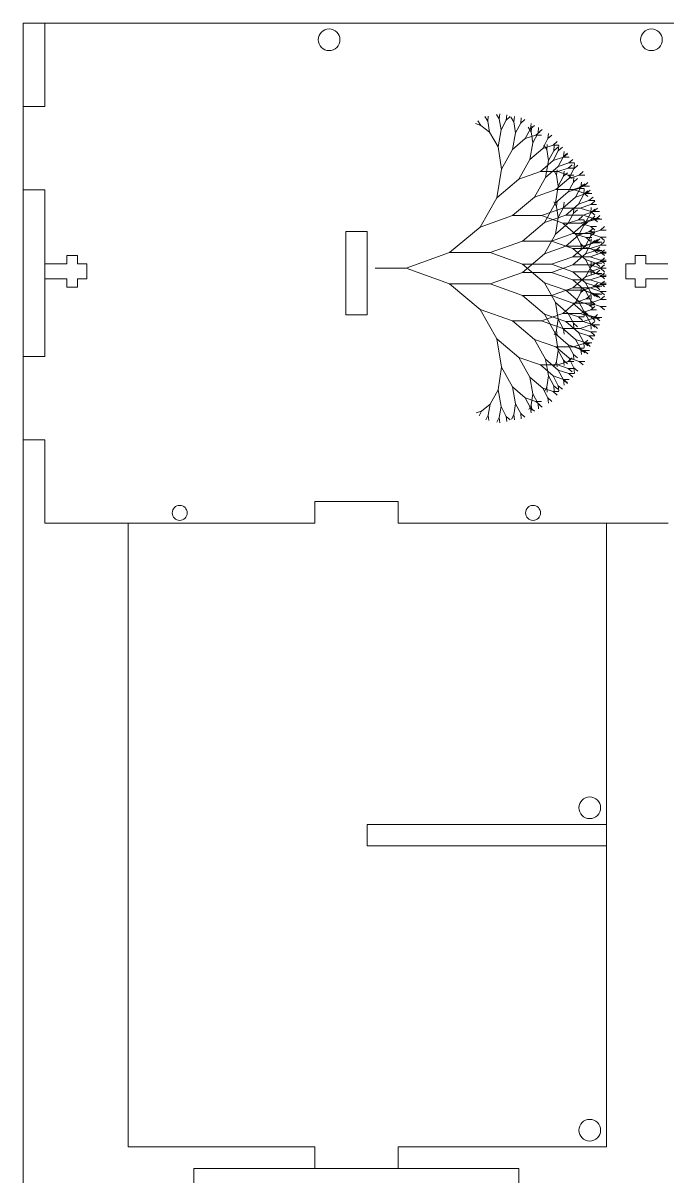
# Model space of a CAD drawing. Header units: inches. Extents: x 5.7 to 64.6, y 3.3 to 60.7.
# Drawn here: x 38.49 to 42.36, y 30.07 to 36.99 of the extents above; entities that cross this region are included whole.
import ezdxf

# ---------------------------------------------------------------- set-up
doc = ezdxf.new("R2010")
doc.units = ezdxf.units.IN
doc.header["$MEASUREMENT"] = 0
doc.layers.add('LASER BLACK', color=7, linetype='Continuous', lineweight=0, true_color=0x000000)
doc.layers.add('LASER MAGENTA', color=6, linetype='Continuous', lineweight=0, true_color=0xff00ff)

msp = doc.modelspace()

# ---------------------------------------------------------------- linework, layer by layer
at = {"layer": 'LASER BLACK'}
for p, q in [((41.23753, 36.37779), (41.22017, 36.40556)), ((41.23753, 36.37779), (41.22017, 36.40556)), ((41.27918, 36.40209), (41.26182, 36.42985)), ((41.27918, 36.40209), (41.26182, 36.42985)), ((41.27918, 36.40209), (41.28265, 36.43333)), ((41.27918, 36.40209), (41.28265, 36.43333)), ((41.28959, 36.33614), (41.27918, 36.40209)), ((41.28959, 36.33614), (41.27918, 36.40209)), ((41.34859, 36.41597), (41.33124, 36.44374)), ((41.34859, 36.41597), (41.33124, 36.44374)), ((41.34859, 36.41597), (41.35207, 36.44721)), ((41.34859, 36.41597), (41.35207, 36.44721)), ((41.35901, 36.35003), (41.34859, 36.41597)), ((41.35901, 36.35003), (41.34859, 36.41597)), ((41.35901, 36.35003), (41.39024, 36.40903)), ((41.35901, 36.35003), (41.39024, 36.40903)), ((41.39024, 36.40903), (41.39372, 36.44027)), ((41.39024, 36.40903), (41.39372, 36.44027)), ((41.39024, 36.40903), (41.41454, 36.42985)), ((41.39024, 36.40903), (41.41454, 36.42985)), ((41.43536, 36.39862), (41.41801, 36.42638)), ((41.43536, 36.39862), (41.41801, 36.42638)), ((41.43536, 36.39862), (41.43884, 36.42985)), ((41.43536, 36.39862), (41.43884, 36.42985)), ((41.47701, 36.39168), (41.48049, 36.42291)), ((41.47701, 36.39168), (41.48049, 36.42291)), ((41.47701, 36.39168), (41.50131, 36.4125)), ((41.47701, 36.39168), (41.50131, 36.4125)), ((41.23753, 36.37779), (41.20629, 36.3882)), ((41.23753, 36.37779), (41.20629, 36.3882)), ((41.28959, 36.33614), (41.23753, 36.37779)), ((41.28959, 36.33614), (41.23753, 36.37779)), ((41.34165, 36.24937), (41.28959, 36.33614)), ((41.34165, 36.24937), (41.28959, 36.33614)), ((41.34165, 36.24937), (41.35901, 36.35003)), ((41.34165, 36.24937), (41.35901, 36.35003)), ((41.42842, 36.23202), (41.44578, 36.33267)), ((41.42842, 36.23202), (41.44578, 36.33267)), ((41.44578, 36.33267), (41.43536, 36.39862)), ((41.44578, 36.33267), (41.43536, 36.39862)), ((41.44578, 36.33267), (41.47701, 36.39168)), ((41.44578, 36.33267), (41.47701, 36.39168)), ((41.50478, 36.29796), (41.53602, 36.35697)), ((41.50478, 36.29796), (41.53602, 36.35697)), ((41.53949, 36.33961), (41.52214, 36.36738)), ((41.53949, 36.33961), (41.52214, 36.36738)), ((41.53602, 36.35697), (41.53949, 36.3882)), ((41.53602, 36.35697), (41.53949, 36.3882)), ((41.53602, 36.35697), (41.56031, 36.37779)), ((41.53602, 36.35697), (41.56031, 36.37779)), ((41.53949, 36.33961), (41.54296, 36.37085)), ((41.53949, 36.33961), (41.54296, 36.37085)), ((41.5499, 36.27367), (41.53949, 36.33961)), ((41.5499, 36.27367), (41.53949, 36.33961)), ((41.5499, 36.27367), (41.58114, 36.33267)), ((41.5499, 36.27367), (41.58114, 36.33267)), ((41.56726, 36.31879), (41.59155, 36.33961)), ((41.56726, 36.31879), (41.59155, 36.33961)), ((41.58114, 36.33267), (41.58461, 36.36391)), ((41.58114, 36.33267), (41.58461, 36.36391)), ((41.58114, 36.33267), (41.60543, 36.3535)), ((41.58114, 36.33267), (41.60543, 36.3535)), ((41.42842, 36.23202), (41.50478, 36.29796)), ((41.42842, 36.23202), (41.50478, 36.29796)), ((41.50478, 36.29796), (41.56726, 36.31879)), ((41.50478, 36.29796), (41.56726, 36.31879)), ((41.53255, 36.17301), (41.5499, 36.27367)), ((41.53255, 36.17301), (41.5499, 36.27367)), ((41.56726, 36.31879), (41.60196, 36.31879)), ((41.60891, 36.23896), (41.64014, 36.29796)), ((41.60891, 36.23896), (41.64014, 36.29796)), ((41.6332, 36.23202), (41.63667, 36.26326)), ((41.6332, 36.23202), (41.63667, 36.26326)), ((41.64014, 36.29796), (41.64361, 36.3292)), ((41.64014, 36.29796), (41.64361, 36.3292)), ((41.64014, 36.29796), (41.66444, 36.31879)), ((41.64014, 36.29796), (41.66444, 36.31879)), ((41.67138, 36.25978), (41.69568, 36.28061)), ((41.67138, 36.25978), (41.69568, 36.28061)), ((41.36248, 36.11401), (41.34165, 36.24937)), ((41.36248, 36.11401), (41.34165, 36.24937)), ((41.36248, 36.11401), (41.42842, 36.23202)), ((41.36248, 36.11401), (41.42842, 36.23202)), ((41.53255, 36.17301), (41.60891, 36.23896)), ((41.53255, 36.17301), (41.60891, 36.23896)), ((41.60891, 36.23896), (41.67138, 36.25978)), ((41.60891, 36.23896), (41.67138, 36.25978)), ((41.6332, 36.23202), (41.61585, 36.25978)), ((41.6332, 36.23202), (41.61585, 36.25978)), ((41.64361, 36.16607), (41.6332, 36.23202)), ((41.64361, 36.16607), (41.6332, 36.23202)), ((41.64361, 36.16607), (41.67485, 36.22508)), ((41.64361, 36.16607), (41.67485, 36.22508)), ((41.67138, 36.25978), (41.70609, 36.25978)), ((41.67138, 36.16607), (41.70262, 36.22508)), ((41.67138, 36.16607), (41.70262, 36.22508)), ((41.67485, 36.22508), (41.67832, 36.25631)), ((41.67485, 36.22508), (41.67832, 36.25631)), ((41.67485, 36.22508), (41.69915, 36.2459)), ((41.67485, 36.22508), (41.69915, 36.2459)), ((41.70262, 36.22508), (41.70609, 36.25631)), ((41.70262, 36.22508), (41.70609, 36.25631)), ((41.70262, 36.22508), (41.72691, 36.2459)), ((41.70262, 36.22508), (41.72691, 36.2459)), ((41.73385, 36.19037), (41.73733, 36.22161)), ((41.73385, 36.19037), (41.73733, 36.22161)), ((41.73385, 36.19037), (41.75815, 36.21119)), ((41.73385, 36.19037), (41.75815, 36.21119)), ((41.73385, 36.1869), (41.75815, 36.20772)), ((41.73385, 36.1869), (41.75815, 36.20772)), ((41.4666, 36.05501), (41.53255, 36.17301)), ((41.4666, 36.05501), (41.53255, 36.17301)), ((41.59502, 36.10013), (41.67138, 36.16607)), ((41.59502, 36.10013), (41.67138, 36.16607)), ((41.62626, 36.06542), (41.64361, 36.16607)), ((41.62626, 36.06542), (41.64361, 36.16607)), ((41.62626, 36.06542), (41.70262, 36.13136)), ((41.62626, 36.06542), (41.70262, 36.13136)), ((41.67138, 36.16607), (41.73385, 36.1869)), ((41.67138, 36.16607), (41.73385, 36.1869)), ((41.70262, 36.13136), (41.73385, 36.19037)), ((41.70262, 36.13136), (41.73385, 36.19037)), ((41.70262, 36.13136), (41.76509, 36.15219)), ((41.70262, 36.13136), (41.76509, 36.15219)), ((41.73385, 36.1869), (41.76856, 36.1869)), ((41.76162, 36.12095), (41.78592, 36.14178)), ((41.76162, 36.12095), (41.78592, 36.14178)), ((41.76509, 36.15219), (41.78939, 36.17301)), ((41.76509, 36.15219), (41.78939, 36.17301)), ((41.76509, 36.15219), (41.7998, 36.15219)), ((41.79633, 36.11748), (41.7998, 36.14872)), ((41.79633, 36.11748), (41.7998, 36.14872)), ((41.79633, 36.11748), (41.82063, 36.13831)), ((41.79633, 36.11748), (41.82063, 36.13831)), ((41.33471, 35.94394), (41.36248, 36.11401)), ((41.33471, 35.94394), (41.36248, 36.11401)), ((41.33471, 35.94394), (41.4666, 36.05501)), ((41.33471, 35.94394), (41.4666, 36.05501)), ((41.4666, 36.05501), (41.59502, 36.10013)), ((41.4666, 36.05501), (41.59502, 36.10013)), ((41.56031, 35.94741), (41.62626, 36.06542)), ((41.56031, 35.94741), (41.62626, 36.06542)), ((41.59502, 36.10013), (41.69915, 36.10013)), ((41.6922, 36.0793), (41.67485, 36.10707)), ((41.6922, 36.0793), (41.67485, 36.10707)), ((41.68873, 35.99253), (41.76509, 36.05848)), ((41.68873, 35.99253), (41.76509, 36.05848)), ((41.6922, 36.0793), (41.69568, 36.11054)), ((41.6922, 36.0793), (41.69568, 36.11054)), ((41.70262, 36.01336), (41.6922, 36.0793)), ((41.70262, 36.01336), (41.6922, 36.0793)), ((41.69915, 36.10013), (41.76162, 36.12095)), ((41.69915, 36.10013), (41.76162, 36.12095)), ((41.69915, 36.10013), (41.76162, 36.0793)), ((41.69915, 36.10013), (41.76162, 36.0793)), ((41.70262, 36.01336), (41.73385, 36.07236)), ((41.70262, 36.01336), (41.73385, 36.07236)), ((41.73385, 36.07236), (41.73733, 36.1036)), ((41.73385, 36.07236), (41.73733, 36.1036)), ((41.73385, 36.07236), (41.75815, 36.09319)), ((41.73385, 36.07236), (41.75815, 36.09319)), ((41.76162, 36.12095), (41.79633, 36.12095)), ((41.76162, 36.0793), (41.79633, 36.0793)), ((41.76162, 36.0793), (41.78592, 36.05848)), ((41.76162, 36.0793), (41.78592, 36.05848)), ((41.76509, 36.05848), (41.79633, 36.11748)), ((41.76509, 36.05848), (41.79633, 36.11748)), ((41.76509, 36.05848), (41.82757, 36.0793)), ((41.76509, 36.05848), (41.82757, 36.0793)), ((41.79286, 36.03765), (41.79633, 36.06889)), ((41.79286, 36.03765), (41.79633, 36.06889)), ((41.79286, 36.03765), (41.81715, 36.05848)), ((41.79286, 36.03765), (41.81715, 36.05848)), ((41.82757, 36.0793), (41.85186, 36.10013)), ((41.82757, 36.0793), (41.85186, 36.10013)), ((41.82757, 36.0793), (41.86228, 36.0793)), ((41.56031, 35.94741), (41.68873, 35.99253)), ((41.56031, 35.94741), (41.68873, 35.99253)), ((41.68526, 35.9127), (41.70262, 36.01336)), ((41.68526, 35.9127), (41.70262, 36.01336)), ((41.68873, 35.99253), (41.79286, 35.99253)), ((41.76162, 35.97865), (41.79286, 36.03765)), ((41.76162, 35.97865), (41.79286, 36.03765)), ((41.76162, 35.97865), (41.82409, 35.99948)), ((41.76162, 35.97865), (41.82409, 35.99948)), ((41.79286, 35.99253), (41.85534, 36.01336)), ((41.79286, 35.99253), (41.85534, 36.01336)), ((41.79286, 35.99253), (41.85534, 35.97171)), ((41.79286, 35.99253), (41.85534, 35.97171)), ((41.80674, 35.94741), (41.83798, 36.00642)), ((41.80674, 35.94741), (41.83798, 36.00642)), ((41.82409, 35.99948), (41.84838, 36.0203)), ((41.82409, 35.99948), (41.84838, 36.0203)), ((41.82409, 35.99948), (41.8588, 35.99948)), ((41.83798, 36.00642), (41.84145, 36.03765)), ((41.83798, 36.00642), (41.84145, 36.03765)), ((41.83798, 36.00642), (41.86228, 36.02724)), ((41.83798, 36.00642), (41.86228, 36.02724)), ((41.85534, 36.01336), (41.87963, 36.03418)), ((41.85534, 36.01336), (41.87963, 36.03418)), ((41.85534, 36.01336), (41.89003, 36.01336)), ((41.85534, 35.96477), (41.8588, 35.996)), ((41.85534, 35.96477), (41.8588, 35.996)), ((41.85534, 35.96477), (41.87963, 35.98559)), ((41.85534, 35.96477), (41.87963, 35.98559)), ((41.86922, 35.96824), (41.89351, 35.98906)), ((41.86922, 35.96824), (41.89351, 35.98906)), ((41.23406, 35.76693), (41.33471, 35.94394)), ((41.23406, 35.76693), (41.33471, 35.94394)), ((41.42842, 35.83635), (41.56031, 35.94741)), ((41.42842, 35.83635), (41.56031, 35.94741)), ((41.6922, 35.89188), (41.67485, 35.91965)), ((41.6922, 35.89188), (41.67485, 35.91965)), ((41.68526, 35.9127), (41.76162, 35.97865)), ((41.68526, 35.9127), (41.76162, 35.97865)), ((41.6922, 35.89188), (41.69568, 35.92312)), ((41.6922, 35.89188), (41.69568, 35.92312)), ((41.73038, 35.88147), (41.80674, 35.94741)), ((41.73038, 35.88147), (41.80674, 35.94741)), ((41.73385, 35.88494), (41.73733, 35.91618)), ((41.73385, 35.88494), (41.73733, 35.91618)), ((41.80674, 35.94741), (41.86922, 35.96824)), ((41.80674, 35.94741), (41.86922, 35.96824)), ((41.82409, 35.90576), (41.85534, 35.96477)), ((41.82409, 35.90576), (41.85534, 35.96477)), ((41.82409, 35.90576), (41.88657, 35.92659)), ((41.82409, 35.90576), (41.88657, 35.92659)), ((41.85534, 35.97171), (41.89003, 35.97171)), ((41.85534, 35.97171), (41.87963, 35.95088)), ((41.85534, 35.97171), (41.87963, 35.95088)), ((41.86922, 35.96824), (41.90393, 35.96824)), ((41.88657, 35.92659), (41.91087, 35.94741)), ((41.88657, 35.92659), (41.91087, 35.94741)), ((41.88657, 35.92659), (41.92128, 35.92659)), ((41.89699, 35.90229), (41.92128, 35.92312)), ((41.89699, 35.90229), (41.92128, 35.92312)), ((41.60196, 35.83635), (41.73038, 35.88147)), ((41.60196, 35.83635), (41.73038, 35.88147)), ((41.61932, 35.7947), (41.68526, 35.9127)), ((41.61932, 35.7947), (41.68526, 35.9127)), ((41.70262, 35.82593), (41.6922, 35.89188)), ((41.70262, 35.82593), (41.6922, 35.89188)), ((41.70262, 35.82593), (41.73385, 35.88494)), ((41.70262, 35.82593), (41.73385, 35.88494)), ((41.73038, 35.88147), (41.83451, 35.88147)), ((41.73385, 35.88494), (41.75815, 35.90576)), ((41.73385, 35.88494), (41.75815, 35.90576)), ((41.74774, 35.83982), (41.82409, 35.90576)), ((41.74774, 35.83982), (41.82409, 35.90576)), ((41.76162, 35.79123), (41.79286, 35.85023)), ((41.76162, 35.79123), (41.79286, 35.85023)), ((41.79286, 35.85023), (41.79633, 35.88147)), ((41.79286, 35.85023), (41.79633, 35.88147)), ((41.79286, 35.85023), (41.81715, 35.87106)), ((41.79286, 35.85023), (41.81715, 35.87106)), ((41.83451, 35.88147), (41.89699, 35.90229)), ((41.83451, 35.88147), (41.89699, 35.90229)), ((41.83451, 35.88147), (41.89699, 35.86064)), ((41.83451, 35.88147), (41.89699, 35.86064)), ((41.85186, 35.83982), (41.91434, 35.86064)), ((41.85186, 35.83982), (41.91434, 35.86064)), ((41.86574, 35.7947), (41.89699, 35.8537)), ((41.86574, 35.7947), (41.89699, 35.8537)), ((41.89699, 35.90229), (41.93168, 35.90229)), ((41.89699, 35.8537), (41.90045, 35.88494)), ((41.89699, 35.8537), (41.90045, 35.88494)), ((41.89699, 35.8537), (41.92128, 35.87453)), ((41.89699, 35.8537), (41.92128, 35.87453)), ((41.89699, 35.86064), (41.93168, 35.86064)), ((41.89699, 35.86064), (41.92128, 35.83982)), ((41.89699, 35.86064), (41.92128, 35.83982)), ((41.91434, 35.86064), (41.93864, 35.88147)), ((41.91434, 35.86064), (41.93864, 35.88147)), ((41.91434, 35.86064), (41.94904, 35.86064)), ((41.23406, 35.76693), (41.42842, 35.83635)), ((41.23406, 35.76693), (41.42842, 35.83635)), ((41.42842, 35.83635), (41.60196, 35.83635)), ((41.48743, 35.68363), (41.61932, 35.7947)), ((41.48743, 35.68363), (41.61932, 35.7947)), ((41.60196, 35.83635), (41.73038, 35.79123)), ((41.60196, 35.83635), (41.73038, 35.79123)), ((41.61932, 35.7947), (41.74774, 35.83982)), ((41.61932, 35.7947), (41.74774, 35.83982)), ((41.68526, 35.72528), (41.70262, 35.82593)), ((41.68526, 35.72528), (41.70262, 35.82593)), ((41.68526, 35.72528), (41.76162, 35.79123)), ((41.68526, 35.72528), (41.76162, 35.79123)), ((41.73038, 35.79123), (41.83451, 35.79123)), ((41.73038, 35.79123), (41.80674, 35.72528)), ((41.73038, 35.79123), (41.80674, 35.72528)), ((41.74774, 35.83982), (41.85186, 35.83982)), ((41.76162, 35.79123), (41.82409, 35.81205)), ((41.76162, 35.79123), (41.82409, 35.81205)), ((41.78939, 35.72875), (41.86574, 35.7947)), ((41.78939, 35.72875), (41.86574, 35.7947)), ((41.82409, 35.81205), (41.84838, 35.83288)), ((41.82409, 35.81205), (41.84838, 35.83288)), ((41.82409, 35.81205), (41.8588, 35.81205)), ((41.82409, 35.71834), (41.85534, 35.77734)), ((41.82409, 35.71834), (41.85534, 35.77734)), ((41.83451, 35.79123), (41.89699, 35.81205)), ((41.83451, 35.79123), (41.89699, 35.81205)), ((41.83451, 35.79123), (41.89699, 35.7704)), ((41.83451, 35.79123), (41.89699, 35.7704)), ((41.85186, 35.83982), (41.91434, 35.81899)), ((41.85186, 35.83982), (41.91434, 35.81899)), ((41.85534, 35.77734), (41.8588, 35.80858)), ((41.85534, 35.77734), (41.8588, 35.80858)), ((41.85534, 35.77734), (41.87963, 35.79817)), ((41.85534, 35.77734), (41.87963, 35.79817)), ((41.86574, 35.7947), (41.92822, 35.81552)), ((41.86574, 35.7947), (41.92822, 35.81552)), ((41.89699, 35.81205), (41.92128, 35.83288)), ((41.89699, 35.81205), (41.92128, 35.83288)), ((41.89699, 35.81205), (41.93168, 35.81205)), ((41.91434, 35.81899), (41.94904, 35.81899)), ((41.91434, 35.81899), (41.93864, 35.79817)), ((41.91434, 35.81899), (41.93864, 35.79817)), ((41.92822, 35.81552), (41.95252, 35.83635)), ((41.92822, 35.81552), (41.95252, 35.83635)), ((41.92822, 35.81552), (41.96293, 35.81552)), ((41.05011, 35.61422), (41.23406, 35.76693)), ((41.05011, 35.61422), (41.23406, 35.76693)), ((41.61932, 35.60727), (41.68526, 35.72528)), ((41.61932, 35.60727), (41.68526, 35.72528)), ((41.66097, 35.68363), (41.78939, 35.72875)), ((41.66097, 35.68363), (41.78939, 35.72875)), ((41.74774, 35.6524), (41.82409, 35.71834)), ((41.74774, 35.6524), (41.82409, 35.71834)), ((41.78939, 35.72875), (41.89351, 35.72875)), ((41.80674, 35.72528), (41.86922, 35.70446)), ((41.80674, 35.72528), (41.86922, 35.70446)), ((41.80674, 35.72528), (41.83798, 35.66628)), ((41.80674, 35.72528), (41.83798, 35.66628)), ((41.82409, 35.71834), (41.88657, 35.73916)), ((41.82409, 35.71834), (41.88657, 35.73916)), ((41.86574, 35.65586), (41.89699, 35.71487)), ((41.86574, 35.65586), (41.89699, 35.71487)), ((41.88657, 35.73916), (41.91087, 35.75999)), ((41.88657, 35.73916), (41.91087, 35.75999)), ((41.88657, 35.73916), (41.92128, 35.73916)), ((41.89351, 35.72875), (41.95599, 35.74958)), ((41.89351, 35.72875), (41.95599, 35.74958)), ((41.89351, 35.72875), (41.95599, 35.70793)), ((41.89351, 35.72875), (41.95599, 35.70793)), ((41.89699, 35.7704), (41.93168, 35.7704)), ((41.89699, 35.7704), (41.92128, 35.74958)), ((41.89699, 35.7704), (41.92128, 35.74958)), ((41.89699, 35.71487), (41.90045, 35.74611)), ((41.89699, 35.71487), (41.90045, 35.74611)), ((41.89699, 35.71487), (41.92128, 35.73569)), ((41.89699, 35.71487), (41.92128, 35.73569)), ((41.95599, 35.74958), (41.98029, 35.7704)), ((41.95599, 35.74958), (41.98029, 35.7704)), ((41.95599, 35.74958), (41.99069, 35.74958)), ((41.95599, 35.70793), (41.99069, 35.70793)), ((41.95599, 35.70793), (41.98029, 35.6871)), ((41.95599, 35.70793), (41.98029, 35.6871)), ((41.29306, 35.61422), (41.48743, 35.68363)), ((41.29306, 35.61422), (41.48743, 35.68363)), ((41.48743, 35.68363), (41.66097, 35.68363)), ((41.61932, 35.60727), (41.74774, 35.6524)), ((41.61932, 35.60727), (41.74774, 35.6524)), ((41.66097, 35.68363), (41.78939, 35.63851)), ((41.66097, 35.68363), (41.78939, 35.63851)), ((41.74774, 35.6524), (41.85186, 35.6524)), ((41.78939, 35.58992), (41.86574, 35.65586)), ((41.78939, 35.58992), (41.86574, 35.65586)), ((41.78939, 35.63851), (41.89351, 35.63851)), ((41.78939, 35.63851), (41.86574, 35.57257)), ((41.78939, 35.63851), (41.86574, 35.57257)), ((41.83798, 35.66628), (41.86228, 35.64545)), ((41.83798, 35.66628), (41.86228, 35.64545)), ((41.83798, 35.66628), (41.84145, 35.63504)), ((41.83798, 35.66628), (41.84145, 35.63504)), ((41.85186, 35.6524), (41.91434, 35.67322)), ((41.85186, 35.6524), (41.91434, 35.67322)), ((41.85186, 35.6524), (41.91434, 35.63157)), ((41.85186, 35.6524), (41.91434, 35.63157)), ((41.86574, 35.65586), (41.92822, 35.67669)), ((41.86574, 35.65586), (41.92822, 35.67669)), ((41.86574, 35.60727), (41.89699, 35.66628)), ((41.86574, 35.60727), (41.89699, 35.66628)), ((41.86922, 35.70446), (41.90393, 35.70446)), ((41.86922, 35.70446), (41.89351, 35.68363)), ((41.86922, 35.70446), (41.89351, 35.68363)), ((41.89351, 35.63851), (41.95599, 35.65934)), ((41.89351, 35.63851), (41.95599, 35.65934)), ((41.89351, 35.63851), (41.95599, 35.61769)), ((41.89351, 35.63851), (41.95599, 35.61769)), ((41.89699, 35.66628), (41.90045, 35.69751)), ((41.89699, 35.66628), (41.90045, 35.69751)), ((41.89699, 35.66628), (41.92128, 35.6871)), ((41.89699, 35.66628), (41.92128, 35.6871)), ((41.91434, 35.67322), (41.93864, 35.69404)), ((41.91434, 35.67322), (41.93864, 35.69404)), ((41.91434, 35.67322), (41.94904, 35.67322)), ((41.92822, 35.67669), (41.95252, 35.69751)), ((41.92822, 35.67669), (41.95252, 35.69751)), ((41.92822, 35.67669), (41.96293, 35.67669)), ((41.92822, 35.6281), (41.95252, 35.64892)), ((41.92822, 35.6281), (41.95252, 35.64892)), ((41.95599, 35.65934), (41.98029, 35.68016)), ((41.95599, 35.65934), (41.98029, 35.68016)), ((41.95599, 35.65934), (41.99069, 35.65934)), ((40.7898, 35.5205), (41.05011, 35.61422)), ((40.7898, 35.5205), (41.05011, 35.61422)), ((41.05011, 35.61422), (41.29306, 35.61422)), ((41.29306, 35.61422), (41.48743, 35.5448)), ((41.29306, 35.61422), (41.48743, 35.5448)), ((41.48743, 35.49621), (41.61932, 35.60727)), ((41.48743, 35.49621), (41.61932, 35.60727)), ((41.66097, 35.5448), (41.78939, 35.58992)), ((41.66097, 35.5448), (41.78939, 35.58992)), ((41.78939, 35.54133), (41.86574, 35.60727)), ((41.78939, 35.54133), (41.86574, 35.60727)), ((41.78939, 35.58992), (41.89351, 35.58992)), ((41.86574, 35.60727), (41.92822, 35.6281)), ((41.86574, 35.60727), (41.92822, 35.6281)), ((41.86574, 35.57257), (41.92822, 35.55174)), ((41.86574, 35.57257), (41.92822, 35.55174)), ((41.86574, 35.57257), (41.89699, 35.51356)), ((41.86574, 35.57257), (41.89699, 35.51356)), ((41.89351, 35.58992), (41.95599, 35.61075)), ((41.89351, 35.58992), (41.95599, 35.61075)), ((41.89351, 35.58992), (41.95599, 35.5691)), ((41.89351, 35.58992), (41.95599, 35.5691)), ((41.91434, 35.63157), (41.94904, 35.63157)), ((41.91434, 35.63157), (41.93864, 35.61075)), ((41.91434, 35.63157), (41.93864, 35.61075)), ((41.92822, 35.6281), (41.96293, 35.6281)), ((41.95599, 35.61075), (41.98029, 35.63157)), ((41.95599, 35.61075), (41.98029, 35.63157)), ((41.95599, 35.61769), (41.99069, 35.61769)), ((41.95599, 35.61769), (41.98029, 35.59686)), ((41.95599, 35.61769), (41.98029, 35.59686)), ((41.95599, 35.61075), (41.99069, 35.61075)), ((41.95599, 35.56215), (41.98029, 35.58298)), ((41.95599, 35.56215), (41.98029, 35.58298)), ((41.95599, 35.5691), (41.99069, 35.5691)), ((41.95599, 35.5691), (41.98029, 35.54827)), ((41.95599, 35.5691), (41.98029, 35.54827)), ((40.60332, 35.5205), (40.7898, 35.5205)), ((40.7898, 35.5205), (41.05011, 35.42679)), ((40.7898, 35.5205), (41.05011, 35.42679)), ((41.48743, 35.5448), (41.66097, 35.5448)), ((41.48743, 35.5448), (41.61932, 35.43373)), ((41.48743, 35.5448), (41.61932, 35.43373)), ((41.66097, 35.5448), (41.78939, 35.49968)), ((41.66097, 35.5448), (41.78939, 35.49968)), ((41.66097, 35.49621), (41.78939, 35.54133)), ((41.66097, 35.49621), (41.78939, 35.54133)), ((41.78939, 35.54133), (41.89351, 35.54133)), ((41.78939, 35.49968), (41.89351, 35.49968)), ((41.78939, 35.49968), (41.86574, 35.43373)), ((41.78939, 35.49968), (41.86574, 35.43373)), ((41.86574, 35.46844), (41.89699, 35.52745)), ((41.86574, 35.46844), (41.89699, 35.52745)), ((41.89351, 35.54133), (41.95599, 35.56215)), ((41.89351, 35.54133), (41.95599, 35.56215)), ((41.89351, 35.54133), (41.95599, 35.5205)), ((41.89351, 35.54133), (41.95599, 35.5205)), ((41.89351, 35.49968), (41.95599, 35.5205)), ((41.89351, 35.49968), (41.95599, 35.5205)), ((41.89351, 35.49968), (41.95599, 35.47885)), ((41.89351, 35.49968), (41.95599, 35.47885)), ((41.89699, 35.52745), (41.90045, 35.55868)), ((41.89699, 35.52745), (41.90045, 35.55868)), ((41.89699, 35.52745), (41.92128, 35.54827)), ((41.89699, 35.52745), (41.92128, 35.54827)), ((41.89699, 35.51356), (41.92128, 35.49274)), ((41.89699, 35.51356), (41.92128, 35.49274)), ((41.89699, 35.51356), (41.90045, 35.48233)), ((41.89699, 35.51356), (41.90045, 35.48233)), ((41.92822, 35.55174), (41.96293, 35.55174)), ((41.92822, 35.55174), (41.95252, 35.53092)), ((41.92822, 35.55174), (41.95252, 35.53092)), ((41.92822, 35.48927), (41.95252, 35.51009)), ((41.92822, 35.48927), (41.95252, 35.51009)), ((41.95599, 35.56215), (41.99069, 35.56215)), ((41.95599, 35.5205), (41.98029, 35.54133)), ((41.95599, 35.5205), (41.98029, 35.54133)), ((41.95599, 35.5205), (41.99069, 35.5205)), ((41.95599, 35.5205), (41.99069, 35.5205)), ((41.95599, 35.5205), (41.98029, 35.49968)), ((41.95599, 35.5205), (41.98029, 35.49968)), ((41.29306, 35.42679), (41.48743, 35.49621)), ((41.29306, 35.42679), (41.48743, 35.49621)), ((41.48743, 35.49621), (41.66097, 35.49621)), ((41.61932, 35.43373), (41.74774, 35.38861)), ((41.61932, 35.43373), (41.74774, 35.38861)), ((41.61932, 35.43373), (41.68526, 35.31573)), ((41.61932, 35.43373), (41.68526, 35.31573)), ((41.66097, 35.49621), (41.78939, 35.45109)), ((41.66097, 35.49621), (41.78939, 35.45109)), ((41.78939, 35.4025), (41.86574, 35.46844)), ((41.78939, 35.4025), (41.86574, 35.46844)), ((41.78939, 35.45109), (41.89351, 35.45109)), ((41.78939, 35.45109), (41.86574, 35.38514)), ((41.78939, 35.45109), (41.86574, 35.38514)), ((41.86574, 35.46844), (41.92822, 35.48927)), ((41.86574, 35.46844), (41.92822, 35.48927)), ((41.86574, 35.43373), (41.92822, 35.41291)), ((41.86574, 35.43373), (41.92822, 35.41291)), ((41.86574, 35.43373), (41.89699, 35.37473)), ((41.86574, 35.43373), (41.89699, 35.37473)), ((41.89351, 35.45109), (41.95599, 35.47191)), ((41.89351, 35.45109), (41.95599, 35.47191)), ((41.89351, 35.45109), (41.95599, 35.43026)), ((41.89351, 35.45109), (41.95599, 35.43026)), ((41.92822, 35.48927), (41.96293, 35.48927)), ((41.95599, 35.47191), (41.98029, 35.49274)), ((41.95599, 35.47191), (41.98029, 35.49274)), ((41.95599, 35.47885), (41.99069, 35.47885)), ((41.95599, 35.47885), (41.98029, 35.45803)), ((41.95599, 35.47885), (41.98029, 35.45803)), ((41.95599, 35.47191), (41.99069, 35.47191)), ((41.95599, 35.42332), (41.98029, 35.44415)), ((41.95599, 35.42332), (41.98029, 35.44415)), ((41.05011, 35.42679), (41.29306, 35.42679)), ((41.05011, 35.42679), (41.23406, 35.27408)), ((41.05011, 35.42679), (41.23406, 35.27408)), ((41.29306, 35.42679), (41.48743, 35.35738)), ((41.29306, 35.42679), (41.48743, 35.35738)), ((41.66097, 35.35738), (41.78939, 35.4025)), ((41.66097, 35.35738), (41.78939, 35.4025)), ((41.74774, 35.38861), (41.85186, 35.38861)), ((41.74774, 35.38861), (41.82409, 35.32267)), ((41.74774, 35.38861), (41.82409, 35.32267)), ((41.78939, 35.4025), (41.89351, 35.4025)), ((41.80674, 35.31573), (41.83798, 35.37473)), ((41.80674, 35.31573), (41.83798, 35.37473)), ((41.83798, 35.37473), (41.84145, 35.40597)), ((41.83798, 35.37473), (41.84145, 35.40597)), ((41.83798, 35.37473), (41.86228, 35.39556)), ((41.83798, 35.37473), (41.86228, 35.39556)), ((41.85186, 35.38861), (41.91434, 35.40944)), ((41.85186, 35.38861), (41.91434, 35.40944)), ((41.85186, 35.38861), (41.91434, 35.36779)), ((41.85186, 35.38861), (41.91434, 35.36779)), ((41.86574, 35.38514), (41.92822, 35.36432)), ((41.86574, 35.38514), (41.92822, 35.36432)), ((41.86574, 35.38514), (41.89699, 35.32614)), ((41.86574, 35.38514), (41.89699, 35.32614)), ((41.89351, 35.4025), (41.95599, 35.42332)), ((41.89351, 35.4025), (41.95599, 35.42332)), ((41.89351, 35.4025), (41.95599, 35.38167)), ((41.89351, 35.4025), (41.95599, 35.38167)), ((41.89699, 35.37473), (41.92128, 35.35391)), ((41.89699, 35.37473), (41.92128, 35.35391)), ((41.89699, 35.37473), (41.90045, 35.34349)), ((41.89699, 35.37473), (41.90045, 35.34349)), ((41.91434, 35.40944), (41.93864, 35.43026)), ((41.91434, 35.40944), (41.93864, 35.43026)), ((41.91434, 35.40944), (41.94904, 35.40944)), ((41.91434, 35.36779), (41.94904, 35.36779)), ((41.91434, 35.36779), (41.93864, 35.34696)), ((41.91434, 35.36779), (41.93864, 35.34696)), ((41.92822, 35.41291), (41.96293, 35.41291)), ((41.92822, 35.41291), (41.95252, 35.39208)), ((41.92822, 35.41291), (41.95252, 35.39208)), ((41.92822, 35.36432), (41.96293, 35.36432)), ((41.92822, 35.36432), (41.95252, 35.34349)), ((41.92822, 35.36432), (41.95252, 35.34349)), ((41.95599, 35.43026), (41.99069, 35.43026)), ((41.95599, 35.43026), (41.98029, 35.40944)), ((41.95599, 35.43026), (41.98029, 35.40944)), ((41.95599, 35.42332), (41.99069, 35.42332)), ((41.95599, 35.38167), (41.99069, 35.38167)), ((41.95599, 35.38167), (41.98029, 35.36085)), ((41.95599, 35.38167), (41.98029, 35.36085)), ((41.48743, 35.35738), (41.66097, 35.35738)), ((41.48743, 35.35738), (41.61932, 35.24631)), ((41.48743, 35.35738), (41.61932, 35.24631)), ((41.66097, 35.35738), (41.78939, 35.31226)), ((41.66097, 35.35738), (41.78939, 35.31226)), ((41.68526, 35.31573), (41.76162, 35.24978)), ((41.68526, 35.31573), (41.76162, 35.24978)), ((41.68526, 35.31573), (41.70262, 35.21507)), ((41.68526, 35.31573), (41.70262, 35.21507)), ((41.73038, 35.24978), (41.80674, 35.31573)), ((41.73038, 35.24978), (41.80674, 35.31573)), ((41.78939, 35.31226), (41.89351, 35.31226)), ((41.78939, 35.31226), (41.86574, 35.24631)), ((41.78939, 35.31226), (41.86574, 35.24631)), ((41.80674, 35.31573), (41.86922, 35.33655)), ((41.80674, 35.31573), (41.86922, 35.33655)), ((41.82409, 35.32267), (41.88657, 35.30184)), ((41.82409, 35.32267), (41.88657, 35.30184)), ((41.82409, 35.32267), (41.85534, 35.26366)), ((41.82409, 35.32267), (41.85534, 35.26366)), ((41.86922, 35.33655), (41.89351, 35.35738)), ((41.86922, 35.33655), (41.89351, 35.35738)), ((41.86922, 35.33655), (41.90393, 35.33655)), ((41.88657, 35.30184), (41.92128, 35.30184)), ((41.88657, 35.30184), (41.91087, 35.28102)), ((41.88657, 35.30184), (41.91087, 35.28102)), ((41.89351, 35.31226), (41.95599, 35.33308)), ((41.89351, 35.31226), (41.95599, 35.33308)), ((41.89351, 35.31226), (41.95599, 35.29143)), ((41.89351, 35.31226), (41.95599, 35.29143)), ((41.89699, 35.32614), (41.92128, 35.30531)), ((41.89699, 35.32614), (41.92128, 35.30531)), ((41.89699, 35.32614), (41.90045, 35.2949)), ((41.89699, 35.32614), (41.90045, 35.2949)), ((41.95599, 35.33308), (41.98029, 35.35391)), ((41.95599, 35.33308), (41.98029, 35.35391)), ((41.95599, 35.33308), (41.99069, 35.33308)), ((41.23406, 35.27408), (41.42842, 35.20466)), ((41.23406, 35.27408), (41.42842, 35.20466)), ((41.23406, 35.27408), (41.33471, 35.09706)), ((41.23406, 35.27408), (41.33471, 35.09706)), ((41.60196, 35.20466), (41.73038, 35.24978)), ((41.60196, 35.20466), (41.73038, 35.24978)), ((41.61932, 35.24631), (41.74774, 35.20119)), ((41.61932, 35.24631), (41.74774, 35.20119)), ((41.61932, 35.24631), (41.68526, 35.1283)), ((41.61932, 35.24631), (41.68526, 35.1283)), ((41.73038, 35.24978), (41.83451, 35.24978)), ((41.76162, 35.24978), (41.82409, 35.22896)), ((41.76162, 35.24978), (41.82409, 35.22896)), ((41.76162, 35.24978), (41.79286, 35.19078)), ((41.76162, 35.24978), (41.79286, 35.19078)), ((41.82409, 35.22896), (41.8588, 35.22896)), ((41.82409, 35.22896), (41.84838, 35.20813)), ((41.82409, 35.22896), (41.84838, 35.20813)), ((41.83451, 35.24978), (41.89699, 35.27061)), ((41.83451, 35.24978), (41.89699, 35.27061)), ((41.83451, 35.24978), (41.89699, 35.22896)), ((41.83451, 35.24978), (41.89699, 35.22896)), ((41.85534, 35.26366), (41.87963, 35.24284)), ((41.85534, 35.26366), (41.87963, 35.24284)), ((41.85534, 35.26366), (41.8588, 35.23243)), ((41.85534, 35.26366), (41.8588, 35.23243)), ((41.86574, 35.24631), (41.92822, 35.22549)), ((41.86574, 35.24631), (41.92822, 35.22549)), ((41.86574, 35.24631), (41.89699, 35.18731)), ((41.86574, 35.24631), (41.89699, 35.18731)), ((41.89699, 35.27061), (41.92128, 35.29143)), ((41.89699, 35.27061), (41.92128, 35.29143)), ((41.89699, 35.27061), (41.93168, 35.27061)), ((41.89699, 35.22896), (41.93168, 35.22896)), ((41.89699, 35.22896), (41.92128, 35.20813)), ((41.89699, 35.22896), (41.92128, 35.20813)), ((41.91434, 35.22201), (41.93864, 35.24284)), ((41.91434, 35.22201), (41.93864, 35.24284)), ((41.92822, 35.22549), (41.96293, 35.22549)), ((41.92822, 35.22549), (41.95252, 35.20466)), ((41.92822, 35.22549), (41.95252, 35.20466)), ((41.95599, 35.29143), (41.99069, 35.29143)), ((41.95599, 35.29143), (41.98029, 35.27061)), ((41.95599, 35.29143), (41.98029, 35.27061)), ((41.42842, 35.20466), (41.60196, 35.20466)), ((41.42842, 35.20466), (41.56031, 35.0936)), ((41.42842, 35.20466), (41.56031, 35.0936)), ((41.60196, 35.20466), (41.73038, 35.15954)), ((41.60196, 35.20466), (41.73038, 35.15954)), ((41.70262, 35.21507), (41.6922, 35.14913)), ((41.70262, 35.21507), (41.6922, 35.14913)), ((41.70262, 35.21507), (41.73385, 35.15607)), ((41.70262, 35.21507), (41.73385, 35.15607)), ((41.73038, 35.15954), (41.83451, 35.15954)), ((41.73038, 35.15954), (41.80674, 35.0936)), ((41.73038, 35.15954), (41.80674, 35.0936)), ((41.73385, 35.15607), (41.75815, 35.13525)), ((41.73385, 35.15607), (41.75815, 35.13525)), ((41.73385, 35.15607), (41.73733, 35.12483)), ((41.73385, 35.15607), (41.73733, 35.12483)), ((41.74774, 35.20119), (41.85186, 35.20119)), ((41.74774, 35.20119), (41.82409, 35.13525)), ((41.74774, 35.20119), (41.82409, 35.13525)), ((41.79286, 35.19078), (41.81715, 35.16995)), ((41.79286, 35.19078), (41.81715, 35.16995)), ((41.79286, 35.19078), (41.79633, 35.15954)), ((41.79286, 35.19078), (41.79633, 35.15954)), ((41.83451, 35.15954), (41.89699, 35.18036)), ((41.83451, 35.15954), (41.89699, 35.18036)), ((41.83451, 35.15954), (41.89699, 35.13872)), ((41.83451, 35.15954), (41.89699, 35.13872)), ((41.85186, 35.20119), (41.91434, 35.22201)), ((41.85186, 35.20119), (41.91434, 35.22201)), ((41.85186, 35.20119), (41.91434, 35.18036)), ((41.85186, 35.20119), (41.91434, 35.18036)), ((41.89699, 35.18036), (41.92128, 35.20119)), ((41.89699, 35.18036), (41.92128, 35.20119)), ((41.89699, 35.18731), (41.92128, 35.16648)), ((41.89699, 35.18731), (41.92128, 35.16648)), ((41.89699, 35.18731), (41.90045, 35.15607)), ((41.89699, 35.18731), (41.90045, 35.15607)), ((41.89699, 35.18036), (41.93168, 35.18036)), ((41.91434, 35.22201), (41.94904, 35.22201)), ((41.91434, 35.18036), (41.94904, 35.18036)), ((41.91434, 35.18036), (41.93864, 35.15954)), ((41.91434, 35.18036), (41.93864, 35.15954)), ((41.33471, 35.09706), (41.4666, 34.98601)), ((41.33471, 35.09706), (41.4666, 34.98601)), ((41.33471, 35.09706), (41.36248, 34.927)), ((41.33471, 35.09706), (41.36248, 34.927)), ((41.56031, 35.0936), (41.68873, 35.04847)), ((41.56031, 35.0936), (41.68873, 35.04847)), ((41.56031, 35.0936), (41.62626, 34.97559)), ((41.56031, 35.0936), (41.62626, 34.97559)), ((41.6922, 35.14913), (41.67832, 35.12136)), ((41.6922, 35.14913), (41.67832, 35.12136)), ((41.68526, 35.1283), (41.76162, 35.06235)), ((41.68526, 35.1283), (41.76162, 35.06235)), ((41.68526, 35.1283), (41.70262, 35.02766)), ((41.68526, 35.1283), (41.70262, 35.02766)), ((41.6922, 35.14913), (41.69568, 35.11789)), ((41.6922, 35.14913), (41.69568, 35.11789)), ((41.80674, 35.0936), (41.86922, 35.07277)), ((41.80674, 35.0936), (41.86922, 35.07277)), ((41.80674, 35.0936), (41.83798, 35.03459)), ((41.80674, 35.0936), (41.83798, 35.03459)), ((41.82409, 35.13525), (41.88657, 35.11442)), ((41.82409, 35.13525), (41.88657, 35.11442)), ((41.82409, 35.13525), (41.85534, 35.07624)), ((41.82409, 35.13525), (41.85534, 35.07624)), ((41.85534, 35.06931), (41.87963, 35.09012)), ((41.85534, 35.06931), (41.87963, 35.09012)), ((41.88657, 35.11442), (41.92128, 35.11442)), ((41.88657, 35.11442), (41.91087, 35.0936)), ((41.88657, 35.11442), (41.91087, 35.0936)), ((41.89699, 35.13872), (41.93168, 35.13872)), ((41.89699, 35.13872), (41.92128, 35.11789)), ((41.89699, 35.13872), (41.92128, 35.11789)), ((41.68873, 35.04847), (41.79286, 35.04847)), ((41.68873, 35.04847), (41.76509, 34.98253)), ((41.68873, 35.04847), (41.76509, 34.98253)), ((41.70262, 35.02766), (41.6922, 34.9617)), ((41.70262, 35.02766), (41.6922, 34.9617)), ((41.70262, 35.02766), (41.73385, 34.96865)), ((41.70262, 35.02766), (41.73385, 34.96865)), ((41.76162, 35.06235), (41.82409, 35.04153)), ((41.76162, 35.06235), (41.82409, 35.04153)), ((41.76162, 35.06235), (41.79286, 35.00335)), ((41.76162, 35.06235), (41.79286, 35.00335)), ((41.79286, 35.04847), (41.85534, 35.06931)), ((41.79286, 35.04847), (41.85534, 35.06931)), ((41.79286, 35.04847), (41.85534, 35.02766)), ((41.79286, 35.04847), (41.85534, 35.02766)), ((41.82409, 35.04153), (41.8588, 35.04153)), ((41.82409, 35.04153), (41.84838, 35.0207)), ((41.82409, 35.04153), (41.84838, 35.0207)), ((41.83798, 35.03459), (41.86228, 35.01376)), ((41.83798, 35.03459), (41.86228, 35.01376)), ((41.83798, 35.03459), (41.84145, 35.00335)), ((41.83798, 35.03459), (41.84145, 35.00335)), ((41.85534, 35.07624), (41.87963, 35.05541)), ((41.85534, 35.07624), (41.87963, 35.05541)), ((41.85534, 35.07624), (41.8588, 35.045)), ((41.85534, 35.07624), (41.8588, 35.045)), ((41.85534, 35.06931), (41.89003, 35.06931)), ((41.85534, 35.02766), (41.89003, 35.02766)), ((41.85534, 35.02766), (41.87963, 35.00682)), ((41.85534, 35.02766), (41.87963, 35.00682)), ((41.86922, 35.07277), (41.90393, 35.07277)), ((41.86922, 35.07277), (41.89351, 35.05195)), ((41.86922, 35.07277), (41.89351, 35.05195)), ((41.4666, 34.98601), (41.59502, 34.94088)), ((41.4666, 34.98601), (41.59502, 34.94088)), ((41.4666, 34.98601), (41.53255, 34.868)), ((41.4666, 34.98601), (41.53255, 34.868)), ((41.62626, 34.97559), (41.70262, 34.90965)), ((41.62626, 34.97559), (41.70262, 34.90965)), ((41.62626, 34.97559), (41.64361, 34.87494)), ((41.62626, 34.97559), (41.64361, 34.87494)), ((41.6922, 34.9617), (41.67832, 34.93394)), ((41.6922, 34.9617), (41.67832, 34.93394)), ((41.6922, 34.9617), (41.69568, 34.93046)), ((41.6922, 34.9617), (41.69568, 34.93046)), ((41.69915, 34.94088), (41.76162, 34.9617)), ((41.69915, 34.94088), (41.76162, 34.9617)), ((41.73385, 34.96865), (41.75815, 34.94782)), ((41.73385, 34.96865), (41.75815, 34.94782)), ((41.73385, 34.96865), (41.73733, 34.9374)), ((41.73385, 34.96865), (41.73733, 34.9374)), ((41.76162, 34.9617), (41.78592, 34.98253)), ((41.76162, 34.9617), (41.78592, 34.98253)), ((41.76162, 34.9617), (41.79633, 34.9617)), ((41.76509, 34.98253), (41.82757, 34.9617)), ((41.76509, 34.98253), (41.82757, 34.9617)), ((41.76509, 34.98253), (41.79633, 34.92352)), ((41.76509, 34.98253), (41.79633, 34.92352)), ((41.79286, 35.00335), (41.81715, 34.98253)), ((41.79286, 35.00335), (41.81715, 34.98253)), ((41.79286, 35.00335), (41.79633, 34.97211)), ((41.79286, 35.00335), (41.79633, 34.97211)), ((41.82757, 34.9617), (41.86228, 34.9617)), ((41.82757, 34.9617), (41.85186, 34.94088)), ((41.82757, 34.9617), (41.85186, 34.94088)), ((41.36248, 34.927), (41.34165, 34.79164)), ((41.36248, 34.927), (41.34165, 34.79164)), ((41.36248, 34.927), (41.42842, 34.80899)), ((41.36248, 34.927), (41.42842, 34.80899)), ((41.59502, 34.94088), (41.69915, 34.94088)), ((41.59502, 34.94088), (41.67138, 34.87494)), ((41.59502, 34.94088), (41.67138, 34.87494)), ((41.69915, 34.94088), (41.76162, 34.92005)), ((41.69915, 34.94088), (41.76162, 34.92005)), ((41.70262, 34.90965), (41.76509, 34.88881)), ((41.70262, 34.90965), (41.76509, 34.88881)), ((41.70262, 34.90965), (41.73385, 34.85064)), ((41.70262, 34.90965), (41.73385, 34.85064)), ((41.76162, 34.92005), (41.79633, 34.92005)), ((41.76162, 34.92005), (41.78592, 34.89923)), ((41.76162, 34.92005), (41.78592, 34.89923)), ((41.76509, 34.88881), (41.7998, 34.88881)), ((41.76509, 34.88881), (41.78939, 34.868)), ((41.76509, 34.88881), (41.78939, 34.868)), ((41.79633, 34.92352), (41.82063, 34.90271)), ((41.79633, 34.92352), (41.82063, 34.90271)), ((41.79633, 34.92352), (41.7998, 34.89229)), ((41.79633, 34.92352), (41.7998, 34.89229)), ((41.42842, 34.80899), (41.50478, 34.74305)), ((41.42842, 34.80899), (41.50478, 34.74305)), ((41.42842, 34.80899), (41.44578, 34.70834)), ((41.42842, 34.80899), (41.44578, 34.70834)), ((41.53255, 34.868), (41.60891, 34.80205)), ((41.53255, 34.868), (41.60891, 34.80205)), ((41.53255, 34.868), (41.5499, 34.76734)), ((41.53255, 34.868), (41.5499, 34.76734)), ((41.6332, 34.80899), (41.61932, 34.78122)), ((41.6332, 34.80899), (41.61932, 34.78122)), ((41.64361, 34.87494), (41.6332, 34.80899)), ((41.64361, 34.87494), (41.6332, 34.80899)), ((41.6332, 34.80899), (41.63667, 34.77776)), ((41.6332, 34.80899), (41.63667, 34.77776)), ((41.64361, 34.87494), (41.67485, 34.81593)), ((41.64361, 34.87494), (41.67485, 34.81593)), ((41.67138, 34.87494), (41.73385, 34.8541)), ((41.67138, 34.87494), (41.73385, 34.8541)), ((41.67138, 34.87494), (41.70262, 34.81593)), ((41.67138, 34.87494), (41.70262, 34.81593)), ((41.67485, 34.81593), (41.69915, 34.7951)), ((41.67485, 34.81593), (41.69915, 34.7951)), ((41.67485, 34.81593), (41.67832, 34.7847)), ((41.67485, 34.81593), (41.67832, 34.7847)), ((41.70262, 34.81593), (41.72691, 34.7951)), ((41.70262, 34.81593), (41.72691, 34.7951)), ((41.70262, 34.81593), (41.70609, 34.7847)), ((41.70262, 34.81593), (41.70609, 34.7847)), ((41.73385, 34.8541), (41.76856, 34.8541)), ((41.73385, 34.8541), (41.75815, 34.83329)), ((41.73385, 34.8541), (41.75815, 34.83329)), ((41.73385, 34.85064), (41.75815, 34.82981)), ((41.73385, 34.85064), (41.75815, 34.82981)), ((41.73385, 34.85064), (41.73733, 34.81941)), ((41.73385, 34.85064), (41.73733, 34.81941)), ((41.34165, 34.79164), (41.29306, 34.70486)), ((41.34165, 34.79164), (41.29306, 34.70486)), ((41.34165, 34.79164), (41.35901, 34.69098)), ((41.34165, 34.79164), (41.35901, 34.69098)), ((41.50478, 34.74305), (41.56726, 34.72222)), ((41.50478, 34.74305), (41.56726, 34.72222)), ((41.50478, 34.74305), (41.53602, 34.68404)), ((41.50478, 34.74305), (41.53602, 34.68404)), ((41.5499, 34.76734), (41.53949, 34.7014)), ((41.5499, 34.76734), (41.53949, 34.7014)), ((41.5499, 34.76734), (41.58114, 34.70834)), ((41.5499, 34.76734), (41.58114, 34.70834)), ((41.60891, 34.80205), (41.67138, 34.78122)), ((41.60891, 34.80205), (41.67138, 34.78122)), ((41.60891, 34.80205), (41.64014, 34.74305)), ((41.60891, 34.80205), (41.64014, 34.74305)), ((41.64014, 34.74305), (41.66444, 34.72222)), ((41.64014, 34.74305), (41.66444, 34.72222)), ((41.64014, 34.74305), (41.64361, 34.7118)), ((41.64014, 34.74305), (41.64361, 34.7118)), ((41.67138, 34.78122), (41.70609, 34.78122)), ((41.67138, 34.78122), (41.69568, 34.7604)), ((41.67138, 34.78122), (41.69568, 34.7604)), ((41.29306, 34.70486), (41.241, 34.66321)), ((41.29306, 34.70486), (41.241, 34.66321)), ((41.29306, 34.70486), (41.28265, 34.63892)), ((41.29306, 34.70486), (41.28265, 34.63892)), ((41.35901, 34.69098), (41.34859, 34.62504)), ((41.35901, 34.69098), (41.34859, 34.62504)), ((41.35901, 34.69098), (41.39024, 34.63198)), ((41.35901, 34.69098), (41.39024, 34.63198)), ((41.44578, 34.70834), (41.43536, 34.64239)), ((41.44578, 34.70834), (41.43536, 34.64239)), ((41.44578, 34.70834), (41.47701, 34.64933)), ((41.44578, 34.70834), (41.47701, 34.64933)), ((41.53949, 34.7014), (41.52561, 34.67363)), ((41.53949, 34.7014), (41.52561, 34.67363)), ((41.53602, 34.68404), (41.56031, 34.66321)), ((41.53602, 34.68404), (41.56031, 34.66321)), ((41.53602, 34.68404), (41.53949, 34.65281)), ((41.53602, 34.68404), (41.53949, 34.65281)), ((41.53949, 34.7014), (41.54296, 34.67015)), ((41.53949, 34.7014), (41.54296, 34.67015)), ((41.56726, 34.72222), (41.60196, 34.72222)), ((41.56726, 34.72222), (41.59155, 34.7014)), ((41.56726, 34.72222), (41.59155, 34.7014)), ((41.58114, 34.70834), (41.60543, 34.68751)), ((41.58114, 34.70834), (41.60543, 34.68751)), ((41.58114, 34.70834), (41.58461, 34.6771)), ((41.58114, 34.70834), (41.58461, 34.6771)), ((41.241, 34.66321), (41.20976, 34.65281)), ((41.241, 34.66321), (41.20976, 34.65281)), ((41.241, 34.66321), (41.22712, 34.63545)), ((41.241, 34.66321), (41.22712, 34.63545)), ((41.28265, 34.63892), (41.26877, 34.61116)), ((41.28265, 34.63892), (41.26877, 34.61116)), ((41.28265, 34.63892), (41.28612, 34.60768)), ((41.28265, 34.63892), (41.28612, 34.60768)), ((41.34859, 34.62504), (41.33471, 34.59727)), ((41.34859, 34.62504), (41.33471, 34.59727)), ((41.34859, 34.62504), (41.35207, 34.5938)), ((41.34859, 34.62504), (41.35207, 34.5938)), ((41.39024, 34.63198), (41.41454, 34.61116)), ((41.39024, 34.63198), (41.41454, 34.61116)), ((41.39024, 34.63198), (41.39372, 34.60074)), ((41.39024, 34.63198), (41.39372, 34.60074)), ((41.43536, 34.64239), (41.42148, 34.61462)), ((41.43536, 34.64239), (41.42148, 34.61462)), ((41.43536, 34.64239), (41.43884, 34.61116)), ((41.43536, 34.64239), (41.43884, 34.61116)), ((41.47701, 34.64933), (41.50131, 34.6285)), ((41.47701, 34.64933), (41.50131, 34.6285)), ((41.47701, 34.64933), (41.48049, 34.6181)), ((41.47701, 34.64933), (41.48049, 34.6181))]:
    msp.add_line(p, q, dxfattribs=at)
at = {"layer": 'LASER MAGENTA', "linetype": 'Continuous'}
for p, q in [((38.62118, 36.49109), (38.62118, 36.99109)), ((38.62118, 34.99109), (38.62118, 35.99109)), ((38.75478, 35.59681), (38.75473, 35.54681)), ((38.81778, 35.59675), (38.75478, 35.59681)), ((38.81773, 35.54675), (38.81778, 35.59675)), ((42.16458, 35.59675), (42.22758, 35.59681)), ((42.16463, 35.54675), (42.16458, 35.59675)), ((42.22758, 35.59681), (42.22763, 35.54681)), ((38.75473, 35.54681), (38.62273, 35.54694)), ((38.87473, 35.54669), (38.81773, 35.54675)), ((38.87464, 35.45669), (38.87473, 35.54669)), ((42.10763, 35.54669), (42.16463, 35.54675)), ((42.10772, 35.45669), (42.10763, 35.54669)), ((42.22763, 35.54681), (42.35963, 35.54694)), ((38.62264, 35.45694), (38.75464, 35.45681)), ((38.75464, 35.45681), (38.75459, 35.40681)), ((38.81759, 35.40675), (38.81764, 35.45675)), ((38.81764, 35.45675), (38.87464, 35.45669)), ((42.16472, 35.45675), (42.10772, 35.45669)), ((42.16477, 35.40675), (42.16472, 35.45675)), ((42.35972, 35.45694), (42.22772, 35.45681)), ((42.22772, 35.45681), (42.22777, 35.40681)), ((38.75459, 35.40681), (38.81759, 35.40675)), ((42.22777, 35.40681), (42.16477, 35.40675)), ((41.49118, 30.25109), (41.99118, 30.25109))]:
    msp.add_line(p, q, dxfattribs=at)
at = {"layer": 'LASER MAGENTA'}
for p, q in [((38.62118, 36.99109), (38.62118, 36.49109)), ((38.62118, 36.99109), (42.36118, 36.99109)), ((38.49118, 35.99109), (38.49118, 36.49109)), ((38.49118, 36.49109), (38.62118, 36.49109)), ((38.62118, 35.99109), (38.49118, 35.99109)), ((38.49118, 34.49109), (38.49118, 34.99109)), ((38.49118, 34.99109), (38.62118, 34.99109)), ((38.62118, 34.49109), (38.49118, 34.49109)), ((38.62118, 34.49109), (38.62118, 33.99109)), ((40.74118, 34.12109), (40.24118, 34.12109)), ((40.24118, 34.12109), (40.24118, 33.99109)), ((40.24118, 33.99109), (40.24118, 34.12109)), ((40.24118, 34.12109), (40.74118, 34.12109)), ((40.74118, 33.99109), (40.74118, 34.12109)), ((40.74118, 34.12109), (40.74118, 33.99109)), ((40.24118, 33.99109), (38.62118, 33.99109)), ((39.12118, 32.37109), (39.12118, 33.99109)), ((39.12118, 33.99109), (40.24118, 33.99109)), ((40.74118, 33.99109), (42.36118, 33.99109)), ((40.74118, 33.99109), (41.99118, 33.99109)), ((41.99118, 33.99109), (41.99118, 30.25109)), ((41.99118, 33.99109), (41.99118, 30.25109)), ((39.12118, 30.25109), (39.12118, 32.37109)), ((40.24118, 30.25109), (39.12118, 30.25109)), ((40.24118, 30.25109), (40.24118, 30.12109)), ((41.99118, 30.25109), (40.74118, 30.25109)), ((40.74118, 30.12109), (40.74118, 30.25109)), ((39.51568, 30.12109), (41.46668, 30.12109)), ((39.51568, 30.02109), (39.51568, 30.12109)), ((40.24118, 30.12109), (40.74118, 30.12109)), ((41.46668, 30.02109), (41.46668, 30.12109))]:
    msp.add_line(p, q, dxfattribs=at)
for points in [[(56.49118, 36.99109), (56.49118, 24.99109), (38.49118, 24.99109), (38.49118, 36.99109)], [(40.55518, 35.24109), (40.42718, 35.24109), (40.42718, 35.74109), (40.55518, 35.74109)], [(40.55618, 32.05709), (40.55618, 32.18509), (41.99118, 32.18509), (41.99118, 32.05709)]]:
    msp.add_lwpolyline(points, close=True, dxfattribs=at)
for centre in [(40.32718, 36.89109), (42.26118, 36.89109), (41.89118, 32.28509), (41.89118, 30.35109)]:
    msp.add_circle(centre, 0.065, dxfattribs=at)
at = {"layer": 'LASER MAGENTA', "linetype": 'Continuous'}
for centre in [(39.43118, 34.05359), (41.55118, 34.05359)]:
    msp.add_circle(centre, 0.045, dxfattribs=at)

doc.saveas('drawing.dxf')
